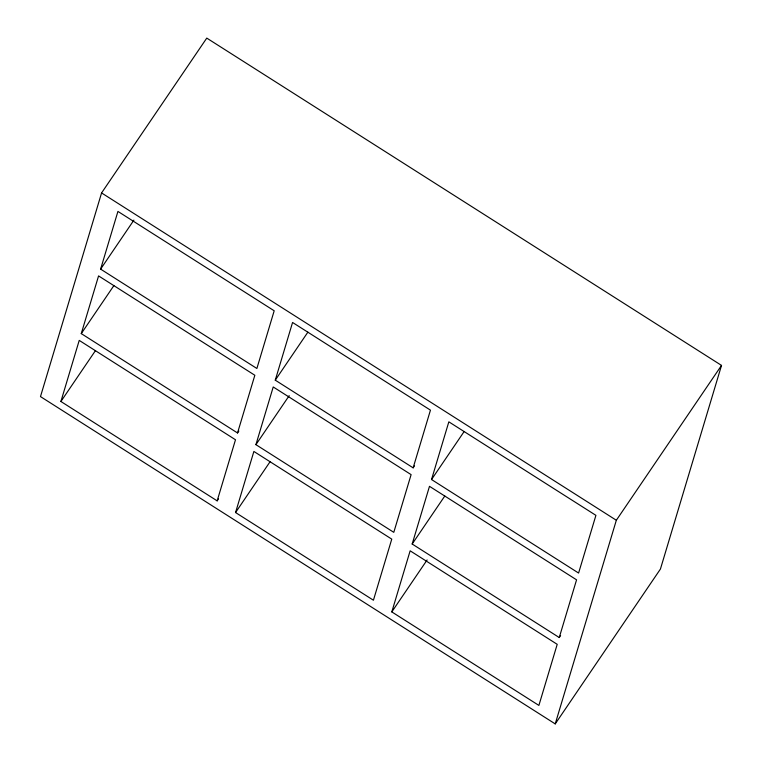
<?xml version="1.0" encoding="UTF-8"?>
<svg xmlns="http://www.w3.org/2000/svg" width="762" height="762" viewBox="0 0 762 762"><rect width="100%" height="100%" fill="white"/><g stroke="black" fill="none" stroke-linecap="round" stroke-linejoin="round"><path stroke-width="1.14" d="M101.575 192.938L40.481 396.592L555.231 723.9L660.425 569.062L721.519 365.408L206.769 38.1L101.575 192.938L616.334 520.256L555.231 723.9M60.903 401.488L79.229 340.395L235.496 439.76L217.16 500.853L60.903 401.488L95.517 350.53M81.267 333.604L98.574 275.911L254.841 375.266L237.534 432.968L81.267 333.604L113.89 285.588M100.613 269.119L117.929 211.417L274.187 310.782L256.88 368.484L100.613 269.119L133.902 220.123M235.553 512.54L253.879 451.447L391.763 539.125L373.428 600.218L235.553 512.54L270.167 461.582M255.918 444.656L273.225 386.963L411.109 474.631L393.792 532.333L255.918 444.656L289.198 395.659M275.263 380.171L292.57 322.469L430.454 410.147L413.147 467.839L275.263 380.171L307.886 332.146M391.811 611.905L410.147 550.812L557.212 644.328L538.886 705.422L391.811 611.905L427.101 559.965M412.175 544.02L429.492 486.318L576.567 579.834L559.251 637.537L412.175 544.02L444.798 496.005M431.53 479.536L448.837 421.834L595.913 515.35L578.596 573.053L431.53 479.536L464.153 431.511M237.534 432.968L238.858 431.006M217.16 500.853L218.494 498.891M413.147 467.839L414.471 465.887M616.334 520.256L721.519 365.408M559.251 637.537L560.584 635.575"/></g></svg>
